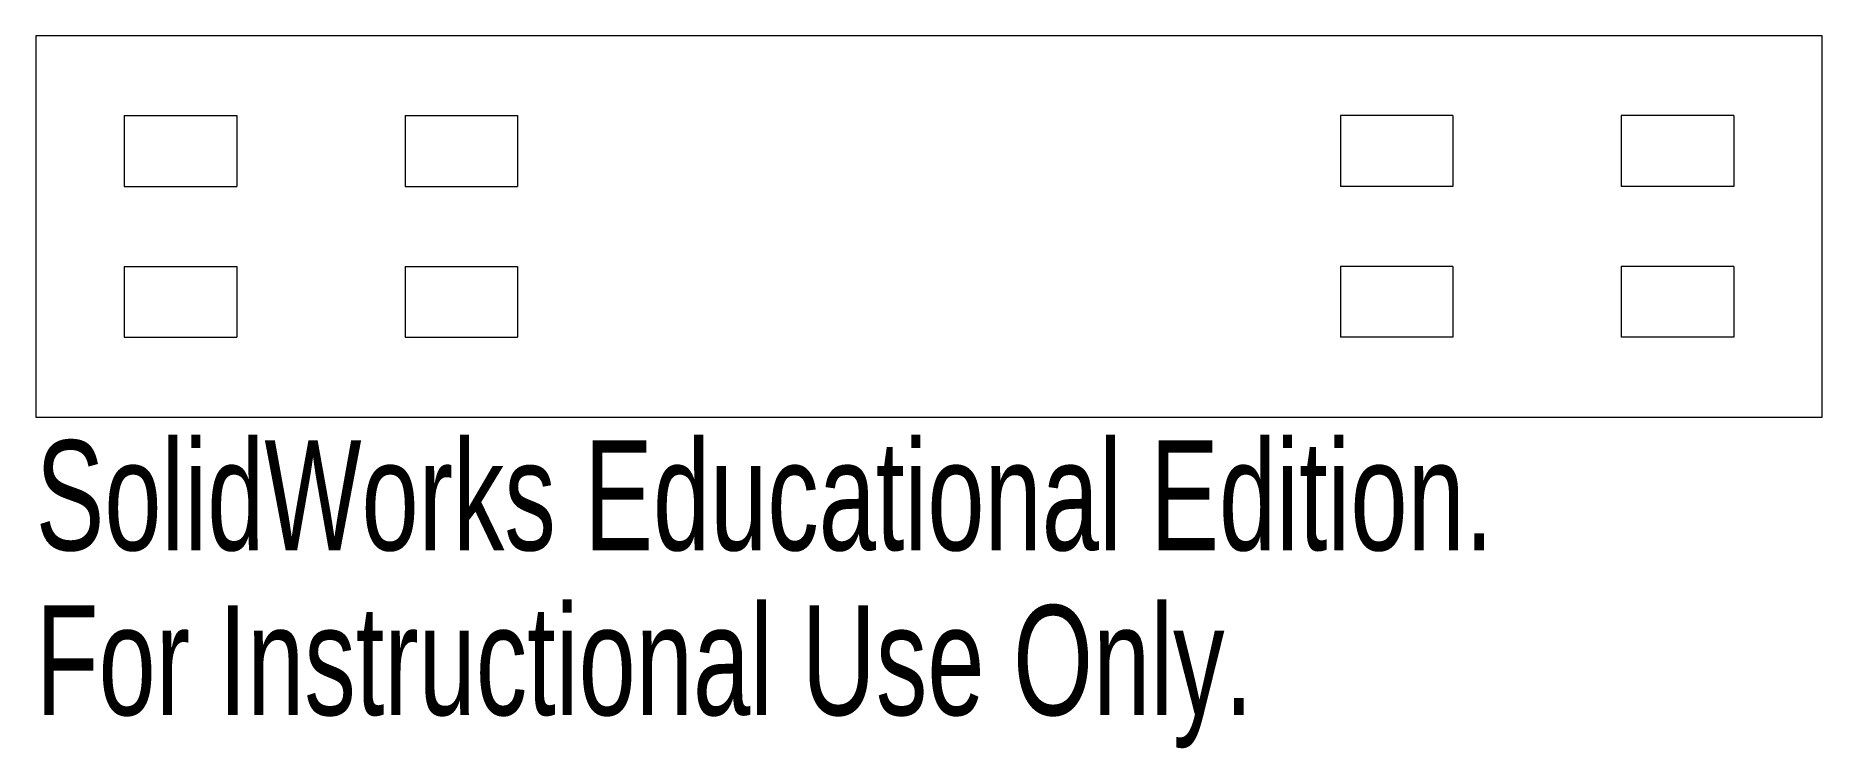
# Model space of a CAD drawing. Header units: millimetres. Extents: x -0.1 to 78.5, y -14.7 to 16.7.
import ezdxf

# ---------------------------------------------------------------- set-up
doc = ezdxf.new("R2010")
doc.units = ezdxf.units.MM
doc.styles.add('SLDTEXTSTYLE0', font='TXT', dxfattribs={"width": 0.7})

msp = doc.modelspace()

# ---------------------------------------------------------------- linework, layer by layer
at = {"color": 7, "linetype": 'Continuous', "lineweight": 15}
for p, q in [((-0.1, 16.677), (-0.1, -0.1)), ((78.5, 16.677), (-0.1, 16.677)), ((78.5, -0.1), (78.5, 16.677)), ((3.797, 13.162), (8.747, 13.162)), ((3.797, 13.162), (3.797, 10.046)), ((8.747, 13.162), (8.747, 10.046)), ((16.15, 13.162), (21.1, 13.162)), ((16.15, 13.162), (16.15, 10.046)), ((21.1, 13.162), (21.1, 10.046)), ((57.3, 13.162), (57.3, 10.046)), ((62.25, 13.162), (57.3, 13.162)), ((62.25, 13.162), (62.25, 10.046)), ((69.653, 13.162), (69.653, 10.046)), ((74.603, 13.162), (69.653, 13.162)), ((74.603, 13.162), (74.603, 10.046)), ((3.797, 10.046), (8.747, 10.046)), ((16.15, 10.046), (21.1, 10.046)), ((62.25, 10.046), (57.3, 10.046)), ((74.603, 10.046), (69.653, 10.046)), ((3.797, 6.531), (8.747, 6.531)), ((3.797, 6.531), (3.797, 3.415)), ((8.747, 6.531), (8.747, 3.415)), ((16.15, 6.531), (21.1, 6.531)), ((16.15, 6.531), (16.15, 3.415)), ((21.1, 6.531), (21.1, 3.415)), ((57.3, 6.531), (57.3, 3.415)), ((62.25, 6.531), (57.3, 6.531)), ((62.25, 6.531), (62.25, 3.415)), ((69.653, 6.531), (69.653, 3.415)), ((74.603, 6.531), (69.653, 6.531)), ((74.603, 6.531), (74.603, 3.415)), ((3.797, 3.415), (8.747, 3.415)), ((16.15, 3.415), (21.1, 3.415)), ((62.25, 3.415), (57.3, 3.415)), ((74.603, 3.415), (69.653, 3.415)), ((-0.1, -0.1), (78.5, -0.1))]:
    msp.add_line(p, q, dxfattribs=at)

# ---------------------------------------------------------------- texts
at = {"color": 7, "linetype": 'Continuous', "char_height": 4.83362, "attachment_point": 1, "style": 'SLDTEXTSTYLE0'}
for s, insert in [('SolidWorks Educational Edition.', (-0.1, -1.12)), ('For Instructional Use Only.', (-0.1, -8.37))]:
    msp.add_mtext(s, dxfattribs=dict(at, insert=insert))

doc.saveas('drawing.dxf')
